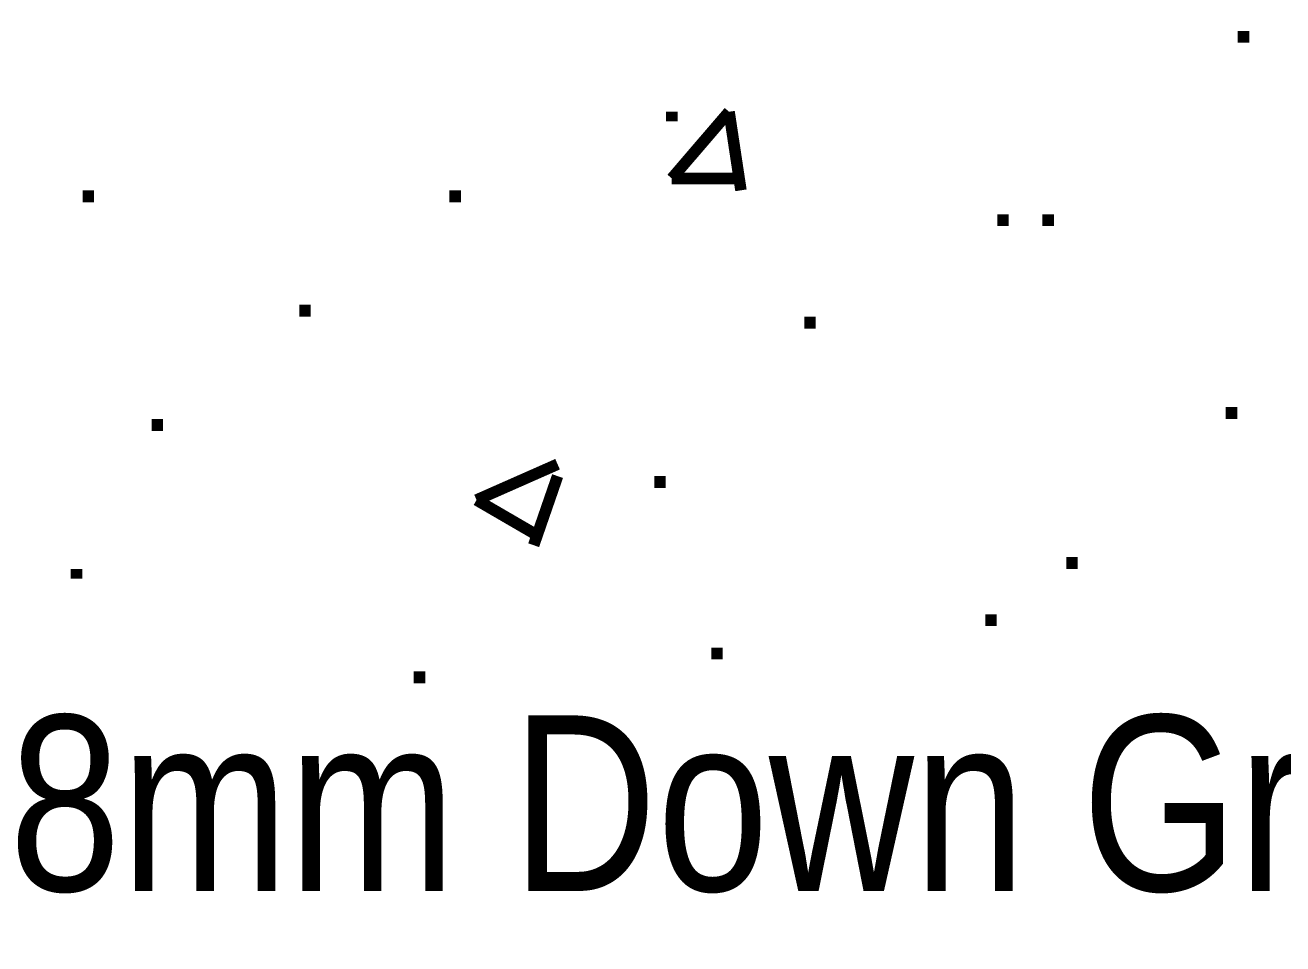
# Model space of a CAD drawing. Header units: millimetres. Extents: x 5 to 350, y 3 to 213.
# Drawn here: x 89.61 to 98.93, y 110.5 to 117.31 of the extents above; entities that cross this region are included whole.
import ezdxf

# ---------------------------------------------------------------- set-up
doc = ezdxf.new("R2010")
doc.units = ezdxf.units.MM
doc.layers.add('P', color=255, linetype='Continuous')
doc.layers.add('T', color=255, linetype='Continuous')
doc.styles.get("Standard").update_dxf_attribs({"font": 'arial.ttf'})

msp = doc.modelspace()

# ---------------------------------------------------------------- linework, layer by layer
at = {"layer": 'P', "const_width": 0.085}
for points in [[(98.637, 117.175), (98.637, 117.263)], [(94.403, 116.17), (94.827, 116.664)], [(94.403, 116.593), (94.403, 116.664)], [(94.915, 116.082), (94.827, 116.664)], [(94.403, 116.17), (94.915, 116.17)], [(90.082, 115.993), (90.082, 116.082)], [(92.798, 115.993), (92.798, 116.082)], [(96.855, 115.817), (96.855, 115.905)], [(97.19, 115.817), (97.19, 115.905)], [(91.687, 115.147), (91.687, 115.235)], [(95.426, 115.058), (95.426, 115.147)], [(98.548, 114.388), (98.548, 114.476)], [(90.593, 114.3), (90.593, 114.388)], [(92.957, 113.788), (93.557, 114.053)], [(93.38, 113.453), (93.557, 113.965)], [(94.315, 113.877), (94.315, 113.965)], [(92.957, 113.788), (93.38, 113.542)], [(97.367, 113.277), (97.367, 113.365)], [(89.994, 113.206), (89.994, 113.277)], [(96.767, 112.854), (96.767, 112.942)], [(94.738, 112.607), (94.738, 112.695)], [(92.534, 112.43), (92.534, 112.518)]]:
    msp.add_lwpolyline(points, dxfattribs=at)

# ---------------------------------------------------------------- texts
at = {"layer": 'T', "insert": (81.3, 110.5), "char_height": 1.3, "attachment_point": 7}
msp.add_mtext('{\\fArial Narrow|b0|i0|c0|p18;Aggregate(38mm Down Graded Size) : Sand : Cement}', dxfattribs=at)

doc.saveas('drawing.dxf')
